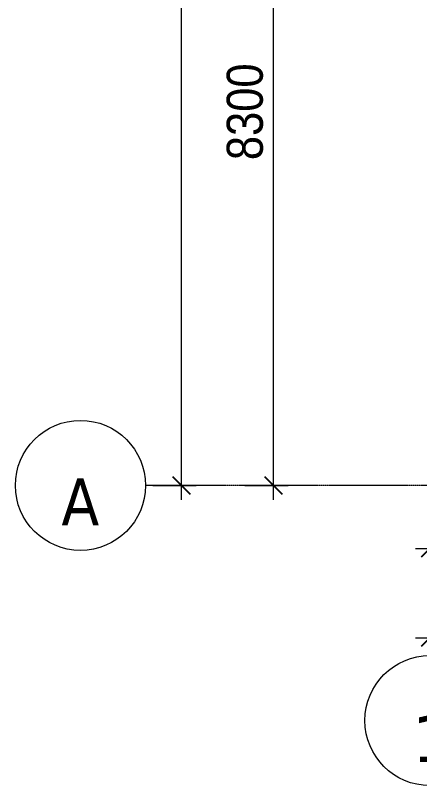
# Model space of a CAD drawing. Header units: millimetres. Extents: x 962 to 239635, y -15958 to 82755.
# Drawn here: x 90813 to 95288, y 13912 to 22442 of the extents above; entities that cross this region are included whole.
import ezdxf

# ---------------------------------------------------------------- set-up
doc = ezdxf.new("R2010")
doc.units = ezdxf.units.MM
doc.linetypes.add('Grid Line', pattern=[22.225, 12.7, -3.175, 3.175, -3.175])
for name, color, linetype, lineweight in [('A-ANNO-DIMS', 211, 'Continuous', 9), ('A-ANNO-DIMS-160', 211, 'Continuous', 9), ('S-GRID-1', 1, 'Grid Line', 9), ('S-GRID-IDEN', 1, 'Continuous', 9)]:
    doc.layers.add(name, color=color, linetype=linetype, lineweight=lineweight)
doc.styles.add('Tahoma_B', font='tahomabd_0.ttf', dxfattribs={"height": 520})
doc.styles.add('UTM Avo', font='UTM Avo.ttf', dxfattribs={"width": 0.9, "height": 400})
doc.dimstyles.new('1_Dim_chi_tiet_2_5', dxfattribs={"dimscale": 304.8, "dimtxt": 399.720379, "dimasz": 0.629921, "dimexe": 0.524934, "dimexo": 0.0625, "dimgap": 0.052493, "dimtad": 1, "dimdec": 0, "dimrnd": 5, "dimzin": 0, "dimdsep": 46, "dimtxsty": 'UTM Avo', "dimblk1": 'OBLIQUE', "dimblk2": 'OBLIQUE', "dimsah": 1, "dimcen": 0.09, "dimdle": 0.524934, "dimazin": 0, "dimtfac": 1, "dimtdec": 4, "dimtix": 1, "dimtmove": 0, "dimatfit": 3, "dimfxl": 1.049869, "dimfxlon": 1, "dimtvp": 1, "dimtolj": 1, "dimtzin": 0, "dimarcsym": 2})

# ---------------------------------------------------------------- blocks, each defined once
blk = doc.blocks.new('Grid - M_Grid Head - Circle-353313-TKCS_MB TẦNG 2')
at = {"layer": 'S-GRID-IDEN'}
blk.add_circle((0, 0), 4.5, dxfattribs=at)
blk = doc.blocks.new('DIMBLOCK2-TKCS_MB TẦNG 2')
at = {"layer": 'A-ANNO-DIMS-160'}
for p, q in [((92653.9, 17076.9), (92653.9, 78396.9)), ((92333.9, 78236.9), (92813.9, 78236.9)), ((92653.9, 78236.9), (92333.9, 78236.9)), ((92333.9, 17236.9), (92813.9, 17236.9)), ((92653.9, 17236.9), (92333.9, 17236.9))]:
    blk.add_line(p, q, dxfattribs=at)
at = {"layer": 'A-ANNO-DIMS-160', "lineweight": 25}
for p, q in [((92653.9, 78236.9), (92557.9, 78332.9)), ((92653.9, 78236.9), (92749.9, 78140.9)), ((92653.9, 17236.9), (92557.9, 17332.9)), ((92653.9, 17236.9), (92749.9, 17140.9))]:
    blk.add_line(p, q, dxfattribs=at)
at = {"layer": 'A-ANNO-DIMS-160', "color": 0, "insert": (92134.3, 47052.2), "char_height": 400, "width": 1643.295, "attachment_point": 1, "rotation": 90, "line_spacing_factor": 1.110334, "style": 'UTM Avo'}
blk.add_mtext('61000', dxfattribs=at)
blk = doc.blocks.new('_Oblique')
at = {"color": 0, "linetype": 'ByBlock', "lineweight": -2}
blk.add_line((-0.5, -0.5), (0.5, 0.5), dxfattribs=at)
blk = doc.blocks.new('DIMBLOCK3-TKCS_MB TẦNG 2')
at = {"layer": 'A-ANNO-DIMS-160', "lineweight": 25}
for p, q in [((93672.6, 25536.9), (93576.6, 25632.9)), ((93672.6, 25536.9), (93768.6, 25440.9)), ((93672.6, 17236.9), (93576.6, 17332.9)), ((93672.6, 17236.9), (93768.6, 17140.9))]:
    blk.add_line(p, q, dxfattribs=at)
at = {"layer": 'A-ANNO-DIMS-160'}
for p, q in [((93352.6, 25536.9), (93832.6, 25536.9)), ((93672.6, 25536.9), (93352.6, 25536.9)), ((93672.6, 17076.9), (93672.6, 25536.9)), ((93352.6, 17236.9), (93832.6, 17236.9)), ((93672.6, 17236.9), (93352.6, 17236.9))]:
    blk.add_line(p, q, dxfattribs=at)
at = {"layer": 'A-ANNO-DIMS-160', "color": 0, "insert": (93153, 20839.2), "char_height": 400, "width": 1314.636, "attachment_point": 1, "rotation": 90, "line_spacing_factor": 1.110334, "style": 'UTM Avo'}
blk.add_mtext('8300', dxfattribs=at)
blk = doc.blocks.new('DIMBLOCK16-TKCS_MB TẦNG 2')
at = {"layer": 'A-ANNO-DIMS-160'}
for p, q in [((95403.5, 15869.3), (95403.5, 15389.3)), ((95403.5, 15549.3), (95403.5, 15869.3)), ((106553.5, 15869.3), (106553.5, 15389.3)), ((106553.5, 15549.3), (106553.5, 15869.3)), ((95243.5, 15549.3), (106713.5, 15549.3))]:
    blk.add_line(p, q, dxfattribs=at)
at = {"layer": 'A-ANNO-DIMS-160', "lineweight": 25}
for p, q in [((95403.5, 15549.3), (95499.5, 15645.3)), ((106553.5, 15549.3), (106649.5, 15645.3)), ((95403.5, 15549.3), (95307.5, 15453.3)), ((106553.5, 15549.3), (106457.5, 15453.3))]:
    blk.add_line(p, q, dxfattribs=at)
at = {"layer": 'A-ANNO-DIMS-160', "color": 0, "insert": (100293.8, 16068.9), "char_height": 400, "width": 1643.295, "attachment_point": 1, "line_spacing_factor": 1.110334, "style": 'UTM Avo'}
blk.add_mtext('11150', dxfattribs=at)
blk = doc.blocks.new('DIMBLOCK17-TKCS_MB TẦNG 2')
at = {"layer": 'A-ANNO-DIMS-160'}
for p, q in [((95403.5, 16856.3), (95403.5, 16376.3)), ((95403.5, 16536.3), (95403.5, 16856.3)), ((100603.5, 16856.3), (100603.5, 16376.3)), ((100603.5, 16536.3), (100603.5, 16856.3)), ((95243.5, 16536.3), (100603.5, 16536.3))]:
    blk.add_line(p, q, dxfattribs=at)
at = {"layer": 'A-ANNO-DIMS-160', "lineweight": 25}
for p, q in [((95403.5, 16536.3), (95499.5, 16632.3)), ((100603.5, 16536.3), (100699.5, 16632.3)), ((95403.5, 16536.3), (95307.5, 16440.3)), ((100603.5, 16536.3), (100507.5, 16440.3))]:
    blk.add_line(p, q, dxfattribs=at)
at = {"layer": 'A-ANNO-DIMS-160', "color": 0, "insert": (97455.7, 17056), "char_height": 400, "width": 1314.636, "attachment_point": 1, "line_spacing_factor": 1.110334, "style": 'UTM Avo'}
blk.add_mtext('5200', dxfattribs=at)

msp = doc.modelspace()

# ---------------------------------------------------------------- linework, layer by layer
at = {"layer": 'S-GRID-1'}
msp.add_line((96253.4, 17236.9), (92253.4, 17236.9), dxfattribs=at)

# ---------------------------------------------------------------- block references
at = {"layer": 'S-GRID-IDEN', "xscale": 159.9999999999999, "yscale": 159.9999999999999, "zscale": 159.9999999999999, "rotation": 89.99999999999982}
msp.add_blockref('Grid - M_Grid Head - Circle-353313-TKCS_MB TẦNG 2', (91533.4, 17236.9), dxfattribs=at)
at = {"layer": 'S-GRID-IDEN', "xscale": 159.9999999999999, "yscale": 159.9999999999999, "zscale": 159.9999999999999}
msp.add_blockref('Grid - M_Grid Head - Circle-353313-TKCS_MB TẦNG 2', (95403.5, 14631.6), dxfattribs=at)

# ---------------------------------------------------------------- dimensions: what is measured, and where the dimension line sits
at = {"layer": 'A-ANNO-DIMS'}
for base, p1, p2, override, picture, middle in [((92653.9, 78236.9), (92333.9, 17236.9), (92333.9, 78236.9), {"dimpost": '<>', "dimfxl": 61000}, 'DIMBLOCK2-TKCS_MB TẦNG 2', (92430.9, 47736.9)), ((93672.6, 25536.9), (93352.6, 17236.9), (93352.6, 25536.9), {"dimpost": '<>', "dimfxl": 8300}, 'DIMBLOCK3-TKCS_MB TẦNG 2', (93449.6, 21386.9))]:
    dim = msp.add_linear_dim(base=base, p1=p1, p2=p2, angle=90, dimstyle='1_Dim_chi_tiet_2_5', override=override, dxfattribs=at)
    dim.commit()
    dim.dimension.update_dxf_attribs({"geometry": picture, "text_midpoint": middle})
for base, p1, p2, override, picture, middle in [((100603.5, 16536.3), (95403.5, 16856.3), (100603.5, 16856.3), {"dimpost": '<>', "dimfxl": 5200}, 'DIMBLOCK17-TKCS_MB TẦNG 2', (98003.5, 16759.3)), ((106553.5, 15549.3), (95403.5, 15869.3), (106553.5, 15869.3), {"dimpost": '<>', "dimfxl": 11150}, 'DIMBLOCK16-TKCS_MB TẦNG 2', (100978.5, 15772.3))]:
    dim = msp.add_linear_dim(base=base, p1=p1, p2=p2, dimstyle='1_Dim_chi_tiet_2_5', override=override, dxfattribs=at)
    dim.commit()
    dim.dimension.update_dxf_attribs({"geometry": picture, "text_midpoint": middle})

# ---------------------------------------------------------------- next in the draw order: texts
at = {"layer": 'S-GRID-IDEN', "char_height": 520, "attachment_point": 5, "line_spacing_factor": 0.996129, "style": 'Tahoma_B', "bg_fill": 3, "box_fill_scale": 1.25, "bg_fill_color": 256, "bg_fill_true_color": 13158600, "bg_fill_transparency": 0}
for s, insert, width in [('\\pt2031.9988,4063.9976,6096.0016,8128.0004,10159.9992,12191.998,14224.002,16256.0008,18287.9996,20319.9984,22352.0024,24384.0012,26416,28447.9988,30479.9976,32512.0016,34544.0004,36575.9992,38607.998,40640.002,42672.0008,44703.9996,46735.9984,48768.0024,50800.0012,52832,54863.9988,56895.9976,58928.0016,60960.0004,62991.9992,65023.998;A', (91531.9, 17053.6), 497.6), ('\\pt2031.9988,4063.9976,6096.0016,8128.0004,10159.9992,12191.998,14224.002,16256.0008,18287.9996,20319.9984,22352.0024,24384.0012,26416,28447.9988,30479.9976,32512.0016,34544.0004,36575.9992,38607.998,40640.002,42672.0008,44703.9996,46735.9984,48768.0024,50800.0012,52832,54863.9988,56895.9976,58928.0016,60960.0004,62991.9992,65023.998;1', (95411, 14431.9), 465.6)]:
    msp.add_mtext(s, dxfattribs=dict(at, insert=insert, width=width))

doc.saveas('drawing.dxf')
